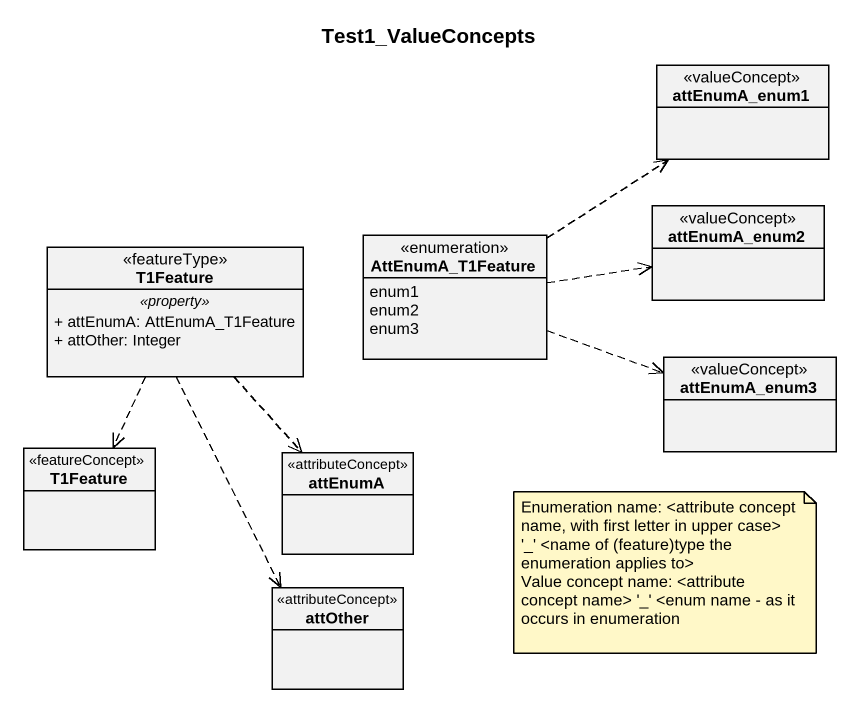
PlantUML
@startuml
title Test1_ValueConcepts
hide circle
hide empty members
skinparam classAttributeIconSize 0
class attEnumA_enum1 <<valueConcept>>
class T1Feature <<featureType>> {
  .. <<property>> ..
  + attEnumA: AttEnumA_T1Feature
  + attOther: Integer
}
enum AttEnumA_T1Feature {
  enum1
  enum2
  enum3
}
class attEnumA_enum2 <<valueConcept>>
class attEnumA_enum3 <<valueConcept>>
class "T1Feature" as T1Feature_2 <<featureConcept>>
class attEnumA <<attributeConcept>>
class attOther <<attributeConcept>>
T1Feature ..> T1Feature_2
T1Feature ..> attEnumA
T1Feature ..> attOther
AttEnumA_T1Feature .up.> attEnumA_enum1
AttEnumA_T1Feature .right.> attEnumA_enum2
AttEnumA_T1Feature .right.> attEnumA_enum3
note as N1
  Enumeration name: <attribute concept name, with first letter in upper case> '_' <name of (feature)type the enumeration applies to>
  Value concept name: <attribute concept name> '_' <enum name - as it occurs in enumeration
end note
@enduml
